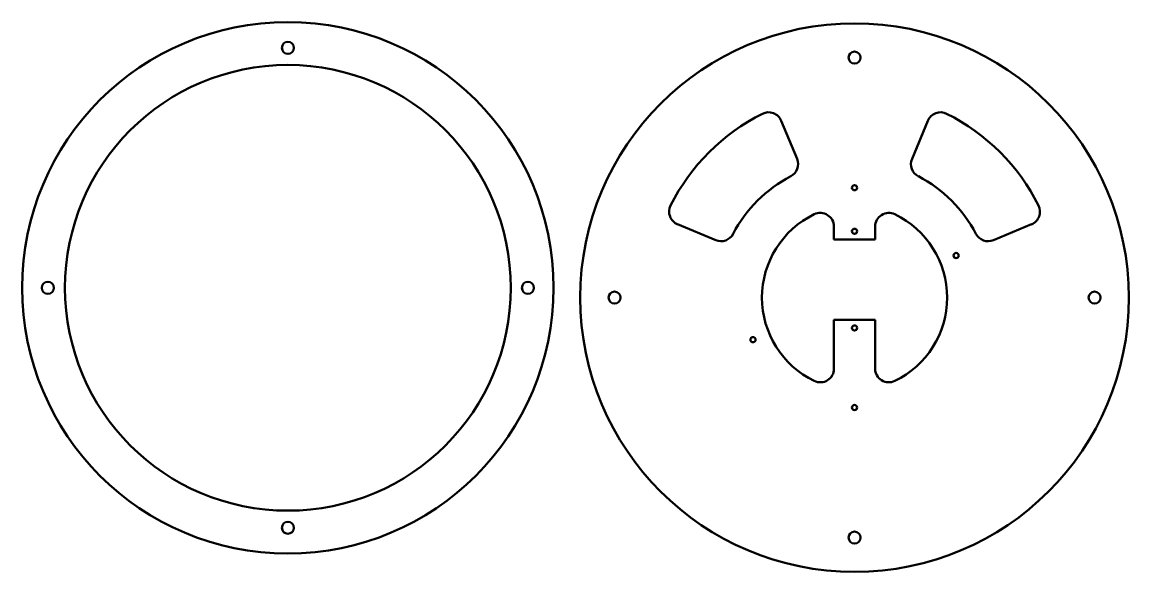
# Model space of a CAD drawing. Header units: millimetres. Extents: x 177 to 500, y 217 to 377.
import ezdxf

# ---------------------------------------------------------------- set-up
doc = ezdxf.new("R2010")
doc.units = ezdxf.units.MM
doc.header["$LTSCALE"] = 2
doc.layers.add('외형선(ISO)', color=7, linetype='Continuous', lineweight=50)

msp = doc.modelspace()

# ---------------------------------------------------------------- linework, layer by layer
at = {"layer": '외형선(ISO)'}
for p, q in [((398.62, 348.61), (403.23, 337.48)), ((436.77, 337.48), (441.38, 348.61)), ((379.52, 313.77), (368.39, 318.38)), ((414, 317.71), (414, 314)), ((426, 314), (426, 317.71)), ((471.61, 318.38), (460.48, 313.77)), ((414, 314), (426, 314)), ((414, 290.5), (414, 276.29)), ((426, 290.5), (414, 290.5)), ((426, 276.29), (426, 290.5))]:
    msp.add_line(p, q, dxfattribs=at)
for centre, radius in [((254.73, 299.86), 77.5), ((420, 297), 80), ((254.73, 369.86), 1.75), ((420, 367), 1.75), ((254.73, 299.86), 65), ((420, 329.06), 0.75), ((420, 316.35), 0.75), ((449.62, 309.27), 0.75), ((184.73, 299.86), 1.75), ((324.73, 299.86), 1.75), ((350, 297), 1.75), ((490, 297), 1.75), ((420, 288.15), 0.75), ((390.38, 284.73), 0.75), ((420, 264.94), 0.75), ((254.73, 229.86), 1.75), ((420, 227), 1.75)]:
    msp.add_circle(centre, radius, dxfattribs=at)
for centre, radius, start, end in [((420, 297), 60, 116.596, 153.404), ((394.93, 347.07), 4, 22.5, 116.596), ((445.07, 347.07), 4, 63.404, 157.5), ((420, 297), 60, 26.596, 63.404), ((399.54, 335.95), 4, 297.7159, 22.5), ((440.46, 335.95), 4, 157.5, 242.2841), ((420, 297), 40, 117.7159, 152.2841), ((420, 297), 40, 27.7159, 62.2841), ((369.93, 322.07), 4, 153.404, 247.5), ((470.07, 322.07), 4, 292.5, 26.596), ((420, 297), 27, 115.7715, 244.2285), ((410, 317.71), 4, 0, 115.7715), ((430, 317.71), 4, 64.2285, 180), ((420, 297), 27, 295.7715, 64.2285), ((381.05, 317.46), 4, 247.5, 332.2841), ((458.95, 317.46), 4, 207.7159, 292.5), ((410, 276.29), 4, 244.2285, 0), ((430, 276.29), 4, 180, 295.7715)]:
    msp.add_arc(centre, radius, start, end, dxfattribs=at)

doc.saveas('drawing.dxf')
